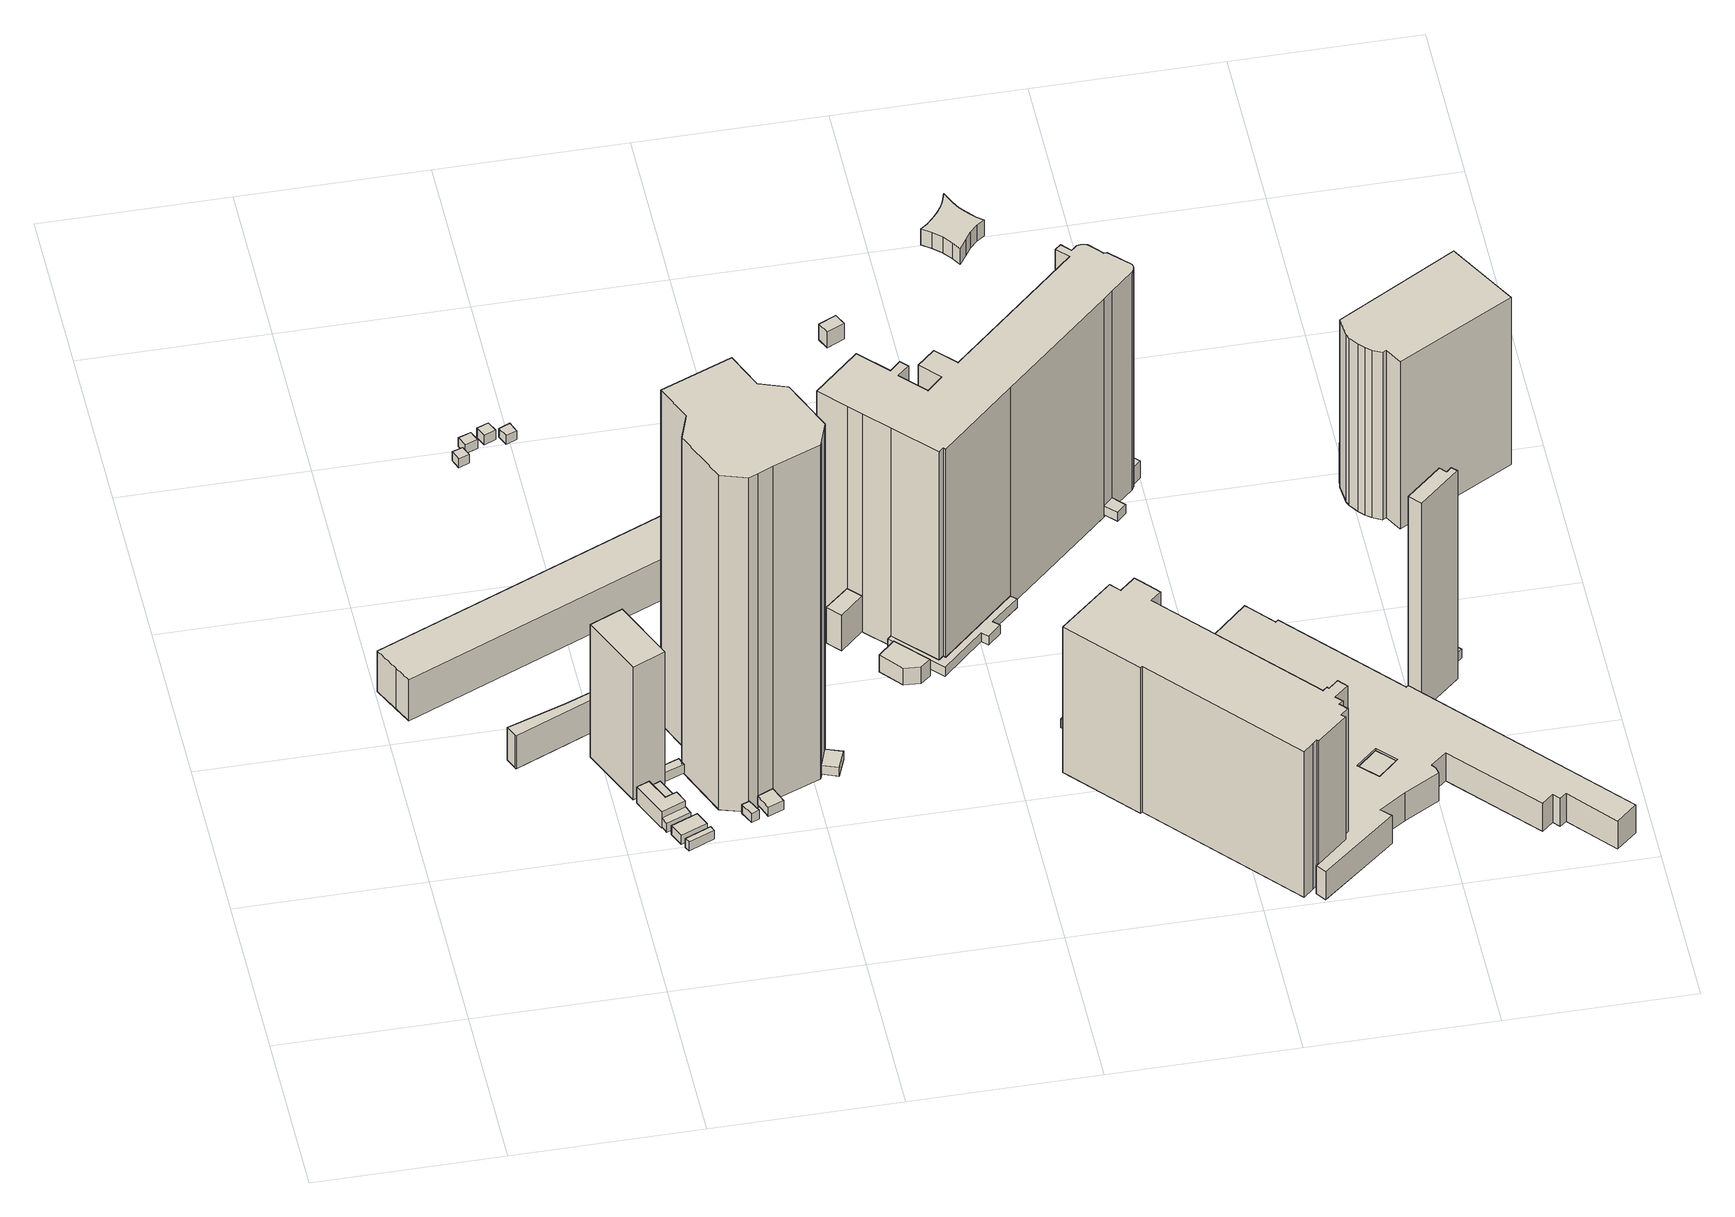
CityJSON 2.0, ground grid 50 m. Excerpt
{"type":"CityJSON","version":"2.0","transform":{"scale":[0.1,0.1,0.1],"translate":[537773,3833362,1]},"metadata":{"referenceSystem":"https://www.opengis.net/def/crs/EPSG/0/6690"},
"CityObjects":{
"building1":{"type":"Building","attributes":{"class":"3001","measuredHeight":45.1,"BuildingDetailAttribute.specifiedBuildingCoverageRate":0.6,"BuildingDetailAttribute.surveyYear":2017,"BuildingHighTideRiskAttribute.description":"1","BuildingHighTideRiskAttribute.rank":"2","BuildingHighTideRiskAttribute.depth":2.37,"BuildingIDAttribute.prefecture":"27","BuildingIDAttribute.city":"27125"},"geometry":[{"type":"Solid","lod":"1","boundaries":[[[[0,1,2,3]],[[2,4,5,3]],[[1,6,4,2]],[[0,7,6,1]],[[3,5,7,0]],[[4,6,7,5]]]]}]},
"building2":{"type":"Building","attributes":{"class":"3001","measuredHeight":5.4,"BuildingDetailAttribute.specifiedBuildingCoverageRate":0.6,"BuildingDetailAttribute.surveyYear":2017,"BuildingHighTideRiskAttribute.description":"1","BuildingHighTideRiskAttribute.rank":"2","BuildingHighTideRiskAttribute.depth":2.07,"BuildingIDAttribute.prefecture":"27","BuildingIDAttribute.city":"27125"},"geometry":[{"type":"Solid","lod":"1","boundaries":[[[[8,9,10,11,12,13]],[[12,14,15,13]],[[11,16,14,12]],[[10,17,16,11]],[[9,18,17,10]],[[8,19,18,9]],[[13,15,19,8]],[[14,16,17,18,19,15]]]]}]},
"building3":{"type":"Building","attributes":{"class":"3003","BuildingDetailAttribute.specifiedBuildingCoverageRate":0.6,"BuildingDetailAttribute.surveyYear":2017,"BuildingHighTideRiskAttribute.description":"1","BuildingHighTideRiskAttribute.rank":"2","BuildingHighTideRiskAttribute.depth":1.74,"BuildingIDAttribute.prefecture":"27","BuildingIDAttribute.city":"27125"},"geometry":[{"type":"Solid","lod":"1","boundaries":[[[[20,21,22,23]],[[22,24,25,23]],[[21,26,24,22]],[[20,27,26,21]],[[23,25,27,20]],[[24,26,27,25]]]]}]},
"building4":{"type":"Building","attributes":{"class":"3001","measuredHeight":3.6,"BuildingDetailAttribute.specifiedBuildingCoverageRate":0.6,"BuildingDetailAttribute.surveyYear":2017,"BuildingHighTideRiskAttribute.description":"1","BuildingHighTideRiskAttribute.rank":"2","BuildingHighTideRiskAttribute.depth":2.03,"BuildingIDAttribute.prefecture":"27","BuildingIDAttribute.city":"27125"},"geometry":[{"type":"Solid","lod":"1","boundaries":[[[[28,29,30,31]],[[30,32,33,31]],[[29,34,32,30]],[[28,35,34,29]],[[31,33,35,28]],[[32,34,35,33]]]]}]},
"building5":{"type":"Building","attributes":{"class":"3003","BuildingDetailAttribute.specifiedBuildingCoverageRate":0.6,"BuildingDetailAttribute.surveyYear":2017,"BuildingHighTideRiskAttribute.description":"1","BuildingHighTideRiskAttribute.rank":"2","BuildingHighTideRiskAttribute.depth":1.35,"BuildingIDAttribute.prefecture":"27","BuildingIDAttribute.city":"27125"},"geometry":[{"type":"Solid","lod":"1","boundaries":[[[[36,37,38,39]],[[38,40,41,39]],[[37,42,40,38]],[[36,43,42,37]],[[39,41,43,36]],[[40,42,43,41]]]]}]},
"building6":{"type":"Building","attributes":{"class":"3003","BuildingDetailAttribute.specifiedBuildingCoverageRate":0.6,"BuildingDetailAttribute.surveyYear":2017,"BuildingHighTideRiskAttribute.description":"1","BuildingHighTideRiskAttribute.rank":"2","BuildingHighTideRiskAttribute.depth":1.35,"BuildingIDAttribute.prefecture":"27","BuildingIDAttribute.city":"27125"},"geometry":[{"type":"Solid","lod":"1","boundaries":[[[[44,45,46,47]],[[46,48,49,47]],[[45,50,48,46]],[[44,51,50,45]],[[47,49,51,44]],[[48,50,51,49]]]]}]},
"building7":{"type":"Building","attributes":{"計測周辺長":206.19,"1/2500図郭":74,"区名":"住之江区","町丁目名称":"南港北１丁目","class":"3003","usage":"431","measuredHeight":13.9,"storeysAboveGround":2,"BuildingDetailAttribute.buildingRoofEdgeArea":1169.24,"BuildingDetailAttribute.buildingStructureType":"610","BuildingDetailAttribute.buildingStructureOrgType":"2","BuildingDetailAttribute.detailedUsage":"1710","BuildingDetailAttribute.specifiedBuildingCoverageRate":0.6,"BuildingDetailAttribute.surveyYear":2017,"BuildingHighTideRiskAttribute.description":"1","BuildingHighTideRiskAttribute.rank":"2","BuildingHighTideRiskAttribute.depth":2,"BuildingIDAttribute.prefecture":"27","BuildingIDAttribute.city":"27125"},"geometry":[{"type":"Solid","lod":"1","boundaries":[[[[52,53,54,55,56]],[[55,57,58,56]],[[54,59,57,55]],[[53,60,59,54]],[[52,61,60,53]],[[56,58,61,52]],[[57,59,60,61,58]]]]}]},
"building8":{"type":"Building","attributes":{"class":"3003","BuildingDetailAttribute.specifiedBuildingCoverageRate":0.6,"BuildingDetailAttribute.surveyYear":2017,"BuildingHighTideRiskAttribute.description":"1","BuildingHighTideRiskAttribute.rank":"2","BuildingHighTideRiskAttribute.depth":2.22,"BuildingIDAttribute.prefecture":"27","BuildingIDAttribute.city":"27125"},"geometry":[{"type":"Solid","lod":"1","boundaries":[[[[62,63,64,65]],[[64,66,67,65]],[[63,68,66,64]],[[62,69,68,63]],[[65,67,69,62]],[[66,68,69,67]]]]}]},
"building9":{"type":"Building","attributes":{"計測周辺長":142.35,"1/2500図郭":74,"区名":"住之江区","町丁目名称":"南港北１丁目","街区番号":30,"class":"3003","usage":"431","measuredHeight":11.1,"storeysAboveGround":2,"BuildingDetailAttribute.buildingRoofEdgeArea":180.35,"BuildingDetailAttribute.buildingStructureType":"610","BuildingDetailAttribute.buildingStructureOrgType":"2","BuildingDetailAttribute.detailedUsage":"1710","BuildingDetailAttribute.specifiedBuildingCoverageRate":0.6,"BuildingDetailAttribute.surveyYear":2017,"BuildingHighTideRiskAttribute.description":"1","BuildingHighTideRiskAttribute.rank":"2","BuildingHighTideRiskAttribute.depth":2.78,"BuildingIDAttribute.prefecture":"27","BuildingIDAttribute.city":"27125"},"geometry":[{"type":"Solid","lod":"1","boundaries":[[[[70,71,72,73,74,75,76,77,78,79]],[[78,80,81,79]],[[77,82,80,78]],[[76,83,82,77]],[[75,84,83,76]],[[74,85,84,75]],[[73,86,85,74]],[[72,87,86,73]],[[71,88,87,72]],[[70,89,88,71]],[[79,81,89,70]],[[80,82,83,84,85,86,87,88,89,81]]]]}]},
"building10":{"type":"Building","attributes":{"計測周辺長":12.28,"1/2500図郭":74,"区名":"住之江区","町丁目名称":"南港北１丁目","街区番号":33,"class":"3001","usage":"454","storeysAboveGround":1,"BuildingDetailAttribute.buildingRoofEdgeArea":9.42,"BuildingDetailAttribute.buildingStructureType":"610","BuildingDetailAttribute.buildingStructureOrgType":"2","BuildingDetailAttribute.detailedUsage":"1930","BuildingDetailAttribute.specifiedBuildingCoverageRate":0.6,"BuildingDetailAttribute.surveyYear":2017,"BuildingHighTideRiskAttribute.description":"1","BuildingHighTideRiskAttribute.rank":"2","BuildingHighTideRiskAttribute.depth":1.55,"BuildingIDAttribute.prefecture":"27","BuildingIDAttribute.city":"27125"},"geometry":[{"type":"Solid","lod":"1","boundaries":[[[[90,91,92,93]],[[92,94,95,93]],[[91,96,94,92]],[[90,97,96,91]],[[93,95,97,90]],[[94,96,97,95]]]]}]},
"building11":{"type":"Building","attributes":{"class":"3001","BuildingDetailAttribute.specifiedBuildingCoverageRate":0.6,"BuildingDetailAttribute.surveyYear":2017,"BuildingHighTideRiskAttribute.description":"1","BuildingHighTideRiskAttribute.rank":"2","BuildingHighTideRiskAttribute.depth":1.37,"BuildingIDAttribute.prefecture":"27","BuildingIDAttribute.city":"27125"},"geometry":[{"type":"Solid","lod":"1","boundaries":[[[[98,99,100,101]],[[100,102,103,101]],[[99,104,102,100]],[[98,105,104,99]],[[101,103,105,98]],[[102,104,105,103]]]]}]},
"building12":{"type":"Building","attributes":{"計測周辺長":13.48,"1/2500図郭":74,"区名":"住之江区","町丁目名称":"南港北１丁目","街区番号":33,"class":"3001","usage":"454","measuredHeight":3,"storeysAboveGround":1,"BuildingDetailAttribute.buildingRoofEdgeArea":11.27,"BuildingDetailAttribute.buildingStructureType":"610","BuildingDetailAttribute.buildingStructureOrgType":"2","BuildingDetailAttribute.detailedUsage":"1930","BuildingDetailAttribute.specifiedBuildingCoverageRate":0.6,"BuildingDetailAttribute.surveyYear":2017,"BuildingHighTideRiskAttribute.description":"1","BuildingHighTideRiskAttribute.rank":"2","BuildingHighTideRiskAttribute.depth":1.55,"BuildingIDAttribute.prefecture":"27","BuildingIDAttribute.city":"27125"},"geometry":[{"type":"Solid","lod":"1","boundaries":[[[[106,107,108,109]],[[108,110,111,109]],[[107,112,110,108]],[[106,113,112,107]],[[109,111,113,106]],[[110,112,113,111]]]]}]},
"building13":{"type":"Building","attributes":{"計測周辺長":13.27,"1/2500図郭":74,"区名":"住之江区","町丁目名称":"南港北１丁目","街区番号":33,"class":"3001","usage":"454","measuredHeight":3.2,"storeysAboveGround":1,"BuildingDetailAttribute.buildingRoofEdgeArea":11,"BuildingDetailAttribute.buildingStructureType":"610","BuildingDetailAttribute.buildingStructureOrgType":"2","BuildingDetailAttribute.detailedUsage":"1930","BuildingDetailAttribute.specifiedBuildingCoverageRate":0.6,"BuildingDetailAttribute.surveyYear":2017,"BuildingHighTideRiskAttribute.description":"1","BuildingHighTideRiskAttribute.rank":"2","BuildingHighTideRiskAttribute.depth":1.52,"BuildingIDAttribute.prefecture":"27","BuildingIDAttribute.city":"27125"},"geometry":[{"type":"Solid","lod":"1","boundaries":[[[[114,115,116,117]],[[116,118,119,117]],[[115,120,118,116]],[[114,121,120,115]],[[117,119,121,114]],[[118,120,121,119]]]]}]},
"building14":{"type":"Building","attributes":{"class":"3003","BuildingDetailAttribute.specifiedBuildingCoverageRate":0.6,"BuildingDetailAttribute.surveyYear":2017,"BuildingHighTideRiskAttribute.description":"1","BuildingHighTideRiskAttribute.rank":"2","BuildingHighTideRiskAttribute.depth":1.37,"BuildingIDAttribute.prefecture":"27","BuildingIDAttribute.city":"27125"},"geometry":[{"type":"Solid","lod":"1","boundaries":[[[[122,123,124,125]],[[124,126,127,125]],[[123,128,126,124]],[[122,129,128,123]],[[125,127,129,122]],[[126,128,129,127]]]]}]},
"building15":{"type":"Building","attributes":{"計測周辺長":135.95,"1/2500図郭":74,"区名":"住之江区","町丁目名称":"南港北１丁目","街区番号":30,"class":"3003","usage":"412","measuredHeight":7.9,"storeysAboveGround":32,"BuildingDetailAttribute.buildingRoofEdgeArea":1048.09,"BuildingDetailAttribute.buildingStructureType":"603","BuildingDetailAttribute.buildingStructureOrgType":"3","BuildingDetailAttribute.detailedUsage":"1130","BuildingDetailAttribute.specifiedBuildingCoverageRate":0.6,"BuildingDetailAttribute.surveyYear":2017,"BuildingHighTideRiskAttribute.description":"1","BuildingHighTideRiskAttribute.rank":"2","BuildingHighTideRiskAttribute.depth":2.47,"BuildingIDAttribute.prefecture":"27","BuildingIDAttribute.city":"27125"},"geometry":[{"type":"Solid","lod":"1","boundaries":[[[[130,131,132,133,134,135,136,137]],[[136,138,139,137]],[[135,140,138,136]],[[134,141,140,135]],[[133,142,141,134]],[[132,143,142,133]],[[131,144,143,132]],[[130,145,144,131]],[[137,139,145,130]],[[138,140,141,142,143,144,145,139]]]]}]},
"building16":{"type":"Building","attributes":{"計測周辺長":12.96,"1/2500図郭":74,"区名":"住之江区","町丁目名称":"南港北１丁目","街区番号":33,"class":"3001","usage":"454","storeysAboveGround":1,"BuildingDetailAttribute.buildingRoofEdgeArea":10.49,"BuildingDetailAttribute.buildingStructureType":"610","BuildingDetailAttribute.buildingStructureOrgType":"2","BuildingDetailAttribute.detailedUsage":"1930","BuildingDetailAttribute.specifiedBuildingCoverageRate":0.6,"BuildingDetailAttribute.surveyYear":2017,"BuildingHighTideRiskAttribute.description":"1","BuildingHighTideRiskAttribute.rank":"2","BuildingHighTideRiskAttribute.depth":1.52,"BuildingIDAttribute.prefecture":"27","BuildingIDAttribute.city":"27125"},"geometry":[{"type":"Solid","lod":"1","boundaries":[[[[146,147,148,149]],[[148,150,151,149]],[[147,152,150,148]],[[146,153,152,147]],[[149,151,153,146]],[[150,152,153,151]]]]}]},
"building17":{"type":"Building","attributes":{"計測周辺長":135.95,"1/2500図郭":74,"区名":"住之江区","町丁目名称":"南港北１丁目","街区番号":30,"class":"3002","usage":"412","measuredHeight":113.7,"storeysAboveGround":32,"BuildingDetailAttribute.buildingRoofEdgeArea":1048.09,"BuildingDetailAttribute.buildingStructureType":"603","BuildingDetailAttribute.buildingStructureOrgType":"3","BuildingDetailAttribute.detailedUsage":"1130","BuildingDetailAttribute.specifiedBuildingCoverageRate":0.6,"BuildingDetailAttribute.surveyYear":2017,"BuildingHighTideRiskAttribute.description":"1","BuildingHighTideRiskAttribute.rank":"2","BuildingHighTideRiskAttribute.depth":2.16,"BuildingIDAttribute.prefecture":"27","BuildingIDAttribute.city":"27125"},"geometry":[{"type":"Solid","lod":"1","boundaries":[[[[154,155,156,157,158,159,160,161,162,163,164,165,166,167]],[[166,168,169,167]],[[165,170,168,166]],[[164,171,170,165]],[[163,172,171,164]],[[162,173,172,163]],[[161,174,173,162]],[[160,175,174,161]],[[159,176,175,160]],[[158,177,176,159]],[[157,178,177,158]],[[156,179,178,157]],[[155,180,179,156]],[[154,181,180,155]],[[167,169,181,154]],[[168,170,171,172,173,174,175,176,177,178,179,180,181,169]]]]}]},
"building18":{"type":"Building","attributes":{"class":"3003","BuildingDetailAttribute.specifiedBuildingCoverageRate":0.6,"BuildingDetailAttribute.surveyYear":2017,"BuildingHighTideRiskAttribute.description":"1","BuildingHighTideRiskAttribute.rank":"2","BuildingHighTideRiskAttribute.depth":2.01,"BuildingIDAttribute.prefecture":"27","BuildingIDAttribute.city":"27125"},"geometry":[{"type":"Solid","lod":"1","boundaries":[[[[182,183,184,185,186,187,188,189,190]],[[189,191,192,190]],[[188,193,191,189]],[[187,194,193,188]],[[186,195,194,187]],[[185,196,195,186]],[[184,197,196,185]],[[183,198,197,184]],[[182,199,198,183]],[[190,192,199,182]],[[191,193,194,195,196,197,198,199,192]]]]}]},
"building19":{"type":"Building","attributes":{"class":"3003","BuildingDetailAttribute.specifiedBuildingCoverageRate":0.6,"BuildingDetailAttribute.surveyYear":2017,"BuildingHighTideRiskAttribute.description":"1","BuildingHighTideRiskAttribute.rank":"2","BuildingHighTideRiskAttribute.depth":1.43,"BuildingIDAttribute.prefecture":"27","BuildingIDAttribute.city":"27125"},"geometry":[{"type":"Solid","lod":"1","boundaries":[[[[200,201,202,203]],[[202,204,205,203]],[[201,206,204,202]],[[200,207,206,201]],[[203,205,207,200]],[[204,206,207,205]]]]}]},
"building20":{"type":"Building","attributes":{"計測周辺長":40.35,"1/2500図郭":74,"区名":"住之江区","町丁目名称":"南港北１丁目","街区番号":30,"class":"3003","usage":"431","measuredHeight":11.4,"storeysAboveGround":2,"BuildingDetailAttribute.buildingRoofEdgeArea":101.74,"BuildingDetailAttribute.buildingStructureType":"610","BuildingDetailAttribute.buildingStructureOrgType":"2","BuildingDetailAttribute.detailedUsage":"1710","BuildingDetailAttribute.specifiedBuildingCoverageRate":0.6,"BuildingDetailAttribute.surveyYear":2017,"BuildingHighTideRiskAttribute.description":"1","BuildingHighTideRiskAttribute.rank":"2","BuildingHighTideRiskAttribute.depth":2.46,"BuildingIDAttribute.prefecture":"27","BuildingIDAttribute.city":"27125"},"geometry":[{"type":"Solid","lod":"1","boundaries":[[[[208,209,210,211,212,213]],[[212,214,215,213]],[[211,216,214,212]],[[210,217,216,211]],[[209,218,217,210]],[[208,219,218,209]],[[213,215,219,208]],[[214,216,217,218,219,215]]]]}]},
"building21":{"type":"Building","attributes":{"計測周辺長":65.98,"1/2500図郭":74,"区名":"住之江区","町丁目名称":"南港北１丁目","街区番号":31,"class":"3003","usage":"431","measuredHeight":8.2,"storeysAboveGround":2,"BuildingDetailAttribute.buildingRoofEdgeArea":172.27,"BuildingDetailAttribute.buildingStructureType":"610","BuildingDetailAttribute.buildingStructureOrgType":"2","BuildingDetailAttribute.detailedUsage":"1710","BuildingDetailAttribute.specifiedBuildingCoverageRate":0.6,"BuildingDetailAttribute.surveyYear":2017,"BuildingHighTideRiskAttribute.description":"1","BuildingHighTideRiskAttribute.rank":"2","BuildingHighTideRiskAttribute.depth":2.3,"BuildingIDAttribute.prefecture":"27","BuildingIDAttribute.city":"27125"},"geometry":[{"type":"Solid","lod":"1","boundaries":[[[[220,221,222,223,224,225,226,227,228]],[[227,229,230,228]],[[226,231,229,227]],[[225,232,231,226]],[[224,233,232,225]],[[223,234,233,224]],[[222,235,234,223]],[[221,236,235,222]],[[220,237,236,221]],[[228,230,237,220]],[[229,231,232,233,234,235,236,237,230]]]]}]},
"building22":{"type":"Building","attributes":{"class":"3001","measuredHeight":4.4,"BuildingDetailAttribute.specifiedBuildingCoverageRate":0.6,"BuildingDetailAttribute.surveyYear":2017,"BuildingHighTideRiskAttribute.description":"1","BuildingHighTideRiskAttribute.rank":"2","BuildingHighTideRiskAttribute.depth":2.67,"BuildingIDAttribute.prefecture":"27","BuildingIDAttribute.city":"27125"},"geometry":[{"type":"Solid","lod":"1","boundaries":[[[[238,239,240,241]],[[240,242,243,241]],[[239,244,242,240]],[[238,245,244,239]],[[241,243,245,238]],[[242,244,245,243]]]]}]},
"building23":{"type":"Building","attributes":{"class":"3003","measuredHeight":12.1,"BuildingDetailAttribute.specifiedBuildingCoverageRate":0.6,"BuildingDetailAttribute.surveyYear":2017,"BuildingHighTideRiskAttribute.description":"1","BuildingHighTideRiskAttribute.rank":"2","BuildingHighTideRiskAttribute.depth":2.05,"BuildingIDAttribute.prefecture":"27","BuildingIDAttribute.city":"27125"},"geometry":[{"type":"Solid","lod":"1","boundaries":[[[[246,247,248,249]],[[248,250,251,249]],[[247,252,250,248]],[[246,253,252,247]],[[249,251,253,246]],[[250,252,253,251]]]]}]},
"building24":{"type":"Building","attributes":{"name":"住之江警察署南港コスモ交番","計測周辺長":36.98,"1/2500図郭":74,"区名":"住之江区","町丁目名称":"南港北１丁目","街区番号":31,"class":"3001","usage":"421","measuredHeight":5.8,"storeysAboveGround":2,"BuildingDetailAttribute.buildingRoofEdgeArea":67.35,"BuildingDetailAttribute.buildingStructureType":"610","BuildingDetailAttribute.buildingStructureOrgType":"2","BuildingDetailAttribute.detailedUsage":"1840","BuildingDetailAttribute.specifiedBuildingCoverageRate":0.6,"BuildingDetailAttribute.surveyYear":2017,"BuildingHighTideRiskAttribute.description":"1","BuildingHighTideRiskAttribute.rank":"2","BuildingHighTideRiskAttribute.depth":1.64,"BuildingIDAttribute.prefecture":"27","BuildingIDAttribute.city":"27125"},"geometry":[{"type":"Solid","lod":"1","boundaries":[[[[254,255,256,257,258]],[[257,259,260,258]],[[256,261,259,257]],[[255,262,261,256]],[[254,263,262,255]],[[258,260,263,254]],[[259,261,262,263,260]]]]}]},
"building25":{"type":"Building","attributes":{"計測周辺長":291.47,"1/2500図郭":74,"区名":"住之江区","町丁目名称":"南港北１丁目","街区番号":31,"class":"3003","usage":"412","storeysAboveGround":20,"BuildingDetailAttribute.buildingRoofEdgeArea":1883.53,"BuildingDetailAttribute.buildingStructureType":"603","BuildingDetailAttribute.buildingStructureOrgType":"3","BuildingDetailAttribute.detailedUsage":"1130","BuildingDetailAttribute.specifiedBuildingCoverageRate":0.6,"BuildingDetailAttribute.surveyYear":2017,"BuildingHighTideRiskAttribute.description":"1","BuildingHighTideRiskAttribute.rank":"2","BuildingHighTideRiskAttribute.depth":1.2,"BuildingIDAttribute.prefecture":"27","BuildingIDAttribute.city":"27125"},"geometry":[{"type":"Solid","lod":"1","boundaries":[[[[264,265,266,267,268,269,270,271,272,273,274,275]],[[274,276,277,275]],[[273,278,276,274]],[[272,279,278,273]],[[271,280,279,272]],[[270,281,280,271]],[[269,282,281,270]],[[268,283,282,269]],[[267,284,283,268]],[[266,285,284,267]],[[265,286,285,266]],[[264,287,286,265]],[[275,277,287,264]],[[276,278,279,280,281,282,283,284,285,286,287,277]]]]}]},
"building26":{"type":"Building","attributes":{"class":"3003","measuredHeight":6.9,"BuildingDetailAttribute.specifiedBuildingCoverageRate":0.6,"BuildingDetailAttribute.surveyYear":2017,"BuildingHighTideRiskAttribute.description":"1","BuildingHighTideRiskAttribute.rank":"2","BuildingHighTideRiskAttribute.depth":2.04,"BuildingIDAttribute.prefecture":"27","BuildingIDAttribute.city":"27125"},"geometry":[{"type":"Solid","lod":"1","boundaries":[[[[288,289,290,291]],[[290,292,293,291]],[[289,294,292,290]],[[288,295,294,289]],[[291,293,295,288]],[[292,294,295,293]]]]}]},
"building27":{"type":"Building","attributes":{"class":"3003","measuredHeight":7.4,"BuildingDetailAttribute.specifiedBuildingCoverageRate":0.6,"BuildingDetailAttribute.surveyYear":2017,"BuildingHighTideRiskAttribute.description":"1","BuildingHighTideRiskAttribute.rank":"2","BuildingHighTideRiskAttribute.depth":2.28,"BuildingIDAttribute.prefecture":"27","BuildingIDAttribute.city":"27125"},"geometry":[{"type":"Solid","lod":"1","boundaries":[[[[296,297,298,299]],[[298,300,301,299]],[[297,302,300,298]],[[296,303,302,297]],[[299,301,303,296]],[[300,302,303,301]]]]}]},
"building28":{"type":"Building","attributes":{"計測周辺長":291.47,"1/2500図郭":74,"区名":"住之江区","町丁目名称":"南港北１丁目","街区番号":31,"class":"3002","usage":"412","measuredHeight":74.3,"storeysAboveGround":20,"BuildingDetailAttribute.buildingRoofEdgeArea":1883.53,"BuildingDetailAttribute.buildingStructureType":"603","BuildingDetailAttribute.buildingStructureOrgType":"3","BuildingDetailAttribute.detailedUsage":"1130","BuildingDetailAttribute.specifiedBuildingCoverageRate":0.6,"BuildingDetailAttribute.surveyYear":2017,"BuildingHighTideRiskAttribute.description":"1","BuildingHighTideRiskAttribute.rank":"2","BuildingHighTideRiskAttribute.depth":1.21,"BuildingIDAttribute.prefecture":"27","BuildingIDAttribute.city":"27125"},"geometry":[{"type":"Solid","lod":"1","boundaries":[[[[304,305,306,307,308,309,310,311,312,313,314,315,316,317,318,319,320,321,322,323,324,325,326,327,328,329,330,331,332,333,334,335,336,337,338,339]],[[338,340,341,339]],[[337,342,340,338]],[[336,343,342,337]],[[335,344,343,336]],[[334,345,344,335]],[[333,346,345,334]],[[332,347,346,333]],[[331,348,347,332]],[[330,349,348,331]],[[329,350,349,330]],[[328,351,350,329]],[[327,352,351,328]],[[326,353,352,327]],[[325,354,353,326]],[[324,355,354,325]],[[323,356,355,324]],[[322,357,356,323]],[[321,358,357,322]],[[320,359,358,321]],[[319,360,359,320]],[[318,361,360,319]],[[317,362,361,318]],[[316,363,362,317]],[[315,364,363,316]],[[314,365,364,315]],[[313,366,365,314]],[[312,367,366,313]],[[311,368,367,312]],[[310,369,368,311]],[[309,370,369,310]],[[308,371,370,309]],[[307,372,371,308]],[[306,373,372,307]],[[305,374,373,306]],[[304,375,374,305]],[[339,341,375,304]],[[340,342,343,344,345,346,347,348,349,350,351,352,353,354,355,356,357,358,359,360,361,362,363,364,365,366,367,368,369,370,371,372,373,374,375,341]]]]}]},
"building29":{"type":"Building","attributes":{"class":"3003","BuildingDetailAttribute.specifiedBuildingCoverageRate":0.6,"BuildingDetailAttribute.surveyYear":2017,"BuildingHighTideRiskAttribute.description":"1","BuildingHighTideRiskAttribute.rank":"2","BuildingHighTideRiskAttribute.depth":1.18,"BuildingIDAttribute.prefecture":"27","BuildingIDAttribute.city":"27125"},"geometry":[{"type":"Solid","lod":"1","boundaries":[[[[376,377,378,379,380,381,382,383,384,385,386,387]],[[386,388,389,387]],[[385,390,388,386]],[[384,391,390,385]],[[383,392,391,384]],[[382,393,392,383]],[[381,394,393,382]],[[380,395,394,381]],[[379,396,395,380]],[[378,397,396,379]],[[377,398,397,378]],[[376,399,398,377]],[[387,389,399,376]],[[388,390,391,392,393,394,395,396,397,398,399,389]]]]}]},
"building30":{"type":"Building","attributes":{"class":"3001","measuredHeight":5.4,"BuildingDetailAttribute.specifiedBuildingCoverageRate":0.6,"BuildingDetailAttribute.surveyYear":2017,"BuildingHighTideRiskAttribute.description":"1","BuildingHighTideRiskAttribute.rank":"2","BuildingHighTideRiskAttribute.depth":2.08,"BuildingIDAttribute.prefecture":"27","BuildingIDAttribute.city":"27125"},"geometry":[{"type":"Solid","lod":"1","boundaries":[[[[400,401,402,403]],[[402,404,405,403]],[[401,406,404,402]],[[400,407,406,401]],[[403,405,407,400]],[[404,406,407,405]]]]}]},
"building31":{"type":"Building","attributes":{"計測周辺長":209.88,"1/2500図郭":74,"区名":"住之江区","町丁目名称":"南港北１丁目","街区番号":25,"class":"3002","usage":"414","measuredHeight":49.4,"storeysAboveGround":23,"BuildingDetailAttribute.buildingRoofEdgeArea":1570.91,"BuildingDetailAttribute.buildingStructureType":"603","BuildingDetailAttribute.buildingStructureOrgType":"3","BuildingDetailAttribute.detailedUsage":"1140","BuildingDetailAttribute.specifiedBuildingCoverageRate":0.6,"BuildingDetailAttribute.surveyYear":2017,"BuildingHighTideRiskAttribute.description":"1","BuildingHighTideRiskAttribute.rank":"2","BuildingHighTideRiskAttribute.depth":0.971,"BuildingIDAttribute.prefecture":"27","BuildingIDAttribute.city":"27125"},"geometry":[{"type":"Solid","lod":"1","boundaries":[[[[408,409,410,411,412,413,414,415,416,417,418,419,420,421,422,423,424,425,426,427,428,429,430,431]],[[430,432,433,431]],[[429,434,432,430]],[[428,435,434,429]],[[427,436,435,428]],[[426,437,436,427]],[[425,438,437,426]],[[424,439,438,425]],[[423,440,439,424]],[[422,441,440,423]],[[421,442,441,422]],[[420,443,442,421]],[[419,444,443,420]],[[418,445,444,419]],[[417,446,445,418]],[[416,447,446,417]],[[415,448,447,416]],[[414,449,448,415]],[[413,450,449,414]],[[412,451,450,413]],[[411,452,451,412]],[[410,453,452,411]],[[409,454,453,410]],[[408,455,454,409]],[[431,433,455,408]],[[432,434,435,436,437,438,439,440,441,442,443,444,445,446,447,448,449,450,451,452,453,454,455,433]]]]}]},
"building32":{"type":"Building","attributes":{"class":"3003","measuredHeight":3.8,"BuildingDetailAttribute.specifiedBuildingCoverageRate":0.6,"BuildingDetailAttribute.surveyYear":2017,"BuildingHighTideRiskAttribute.description":"1","BuildingHighTideRiskAttribute.rank":"2","BuildingHighTideRiskAttribute.depth":1.79,"BuildingIDAttribute.prefecture":"27","BuildingIDAttribute.city":"27125"},"geometry":[{"type":"Solid","lod":"1","boundaries":[[[[456,457,458,459]],[[458,460,461,459]],[[457,462,460,458]],[[456,463,462,457]],[[459,461,463,456]],[[460,462,463,461]]]]}]},
"building33":{"type":"Building","attributes":{"計測周辺長":291.47,"1/2500図郭":74,"区名":"住之江区","町丁目名称":"南港北１丁目","街区番号":31,"class":"3003","usage":"412","storeysAboveGround":20,"BuildingDetailAttribute.buildingRoofEdgeArea":1883.53,"BuildingDetailAttribute.buildingStructureType":"603","BuildingDetailAttribute.buildingStructureOrgType":"3","BuildingDetailAttribute.detailedUsage":"1130","BuildingDetailAttribute.specifiedBuildingCoverageRate":0.6,"BuildingDetailAttribute.surveyYear":2017,"BuildingHighTideRiskAttribute.description":"1","BuildingHighTideRiskAttribute.rank":"2","BuildingHighTideRiskAttribute.depth":1.14,"BuildingIDAttribute.prefecture":"27","BuildingIDAttribute.city":"27125"},"geometry":[{"type":"Solid","lod":"1","boundaries":[[[[464,465,466,467]],[[466,468,469,467]],[[465,470,468,466]],[[464,471,470,465]],[[467,469,471,464]],[[468,470,471,469]]]]}]},
"building34":{"type":"Building","attributes":{"class":"3003","measuredHeight":5.8,"BuildingDetailAttribute.specifiedBuildingCoverageRate":0.6,"BuildingDetailAttribute.surveyYear":2017,"BuildingHighTideRiskAttribute.description":"1","BuildingHighTideRiskAttribute.rank":"2","BuildingHighTideRiskAttribute.depth":1.24,"BuildingIDAttribute.prefecture":"27","BuildingIDAttribute.city":"27125"},"geometry":[{"type":"Solid","lod":"1","boundaries":[[[[472,473,474,475,476,477,478,479,480,481,482,483,484]],[[483,485,486,484]],[[482,487,485,483]],[[481,488,487,482]],[[480,489,488,481]],[[479,490,489,480]],[[478,491,490,479]],[[477,492,491,478]],[[476,493,492,477]],[[475,494,493,476]],[[474,495,494,475]],[[473,496,495,474]],[[472,497,496,473]],[[484,486,497,472]],[[485,487,488,489,490,491,492,493,494,495,496,497,486]]]]}]},
"building35":{"type":"Building","attributes":{"class":"3003","measuredHeight":5.4,"BuildingDetailAttribute.specifiedBuildingCoverageRate":0.6,"BuildingDetailAttribute.surveyYear":2017,"BuildingTsunamiRiskAttribute.description":"1","BuildingTsunamiRiskAttribute.rank":"1","BuildingTsunamiRiskAttribute.depth":0.04,"BuildingHighTideRiskAttribute.description":"1","BuildingHighTideRiskAttribute.rank":"2","BuildingHighTideRiskAttribute.depth":1.86,"BuildingIDAttribute.prefecture":"27","BuildingIDAttribute.city":"27125"},"geometry":[{"type":"Solid","lod":"1","boundaries":[[[[498,499,500,501,502,503,504,505,506,507,508,509,510,511,512,513,514,515,516]],[[515,517,518,516]],[[514,519,517,515]],[[513,520,519,514]],[[512,521,520,513]],[[511,522,521,512]],[[510,523,522,511]],[[509,524,523,510]],[[508,525,524,509]],[[507,526,525,508]],[[506,527,526,507]],[[505,528,527,506]],[[504,529,528,505]],[[503,530,529,504]],[[502,531,530,503]],[[501,532,531,502]],[[500,533,532,501]],[[499,534,533,500]],[[498,535,534,499]],[[516,518,535,498]],[[517,519,520,521,522,523,524,525,526,527,528,529,530,531,532,533,534,535,518]]]]}]},
"building36":{"type":"Building","attributes":{"class":"3001","measuredHeight":5.1,"BuildingDetailAttribute.specifiedBuildingCoverageRate":0.6,"BuildingDetailAttribute.surveyYear":2017,"BuildingHighTideRiskAttribute.description":"1","BuildingHighTideRiskAttribute.rank":"1","BuildingHighTideRiskAttribute.depth":0.03,"BuildingIDAttribute.prefecture":"27","BuildingIDAttribute.city":"27125"},"geometry":[{"type":"Solid","lod":"1","boundaries":[[[[536,537,538,539]],[[538,540,541,539]],[[537,542,540,538]],[[536,543,542,537]],[[539,541,543,536]],[[540,542,543,541]]]]}]},
"building37":{"type":"Building","attributes":{"class":"3001","measuredHeight":9.6,"BuildingDetailAttribute.specifiedBuildingCoverageRate":0.6,"BuildingDetailAttribute.surveyYear":2017,"BuildingHighTideRiskAttribute.description":"1","BuildingHighTideRiskAttribute.rank":"1","BuildingHighTideRiskAttribute.depth":0.153,"BuildingIDAttribute.prefecture":"27","BuildingIDAttribute.city":"27125"},"geometry":[{"type":"Solid","lod":"1","boundaries":[[[[544,545,546,547,548,549,550,551,552,553,554,555,556,557,558,559,560,561,562,563,564,565,566,567,568,569,570,571,572,573,574,575,576,577,578,579,580],[581,582,583,584]],[[579,585,586,580]],[[578,587,585,579]],[[577,588,587,578]],[[576,589,588,577]],[[575,590,589,576]],[[574,591,590,575]],[[573,592,591,574]],[[572,593,592,573]],[[571,594,593,572]],[[570,595,594,571]],[[569,596,595,570]],[[568,597,596,569]],[[567,598,597,568]],[[566,599,598,567]],[[565,600,599,566]],[[564,601,600,565]],[[563,602,601,564]],[[562,603,602,563]],[[561,604,603,562]],[[560,605,604,561]],[[559,606,605,560]],[[558,607,606,559]],[[557,608,607,558]],[[556,609,608,557]],[[555,610,609,556]],[[554,611,610,555]],[[553,612,611,554]],[[552,613,612,553]],[[551,614,613,552]],[[550,615,614,551]],[[549,616,615,550]],[[548,617,616,549]],[[547,618,617,548]],[[546,619,618,547]],[[545,620,619,546]],[[544,621,620,545]],[[580,586,621,544]],[[583,622,623,584]],[[582,624,622,583]],[[581,625,624,582]],[[584,623,625,581]],[[585,587,588,589,590,591,592,593,594,595,596,597,598,599,600,601,602,603,604,605,606,607,608,609,610,611,612,613,614,615,616,617,618,619,620,621,586],[622,624,625,623]]]]}]},
"building38":{"type":"Building","attributes":{"class":"3002","measuredHeight":70.9,"BuildingDetailAttribute.specifiedBuildingCoverageRate":0.6,"BuildingDetailAttribute.surveyYear":2017,"BuildingHighTideRiskAttribute.description":"1","BuildingHighTideRiskAttribute.rank":"2","BuildingHighTideRiskAttribute.depth":0.583,"BuildingIDAttribute.prefecture":"27","BuildingIDAttribute.city":"27125"},"geometry":[{"type":"Solid","lod":"1","boundaries":[[[[626,627,628,629,630,631]],[[630,632,633,631]],[[629,634,632,630]],[[628,635,634,629]],[[627,636,635,628]],[[626,637,636,627]],[[631,633,637,626]],[[632,634,635,636,637,633]]]]}]},
"building39":{"type":"Building","attributes":{"class":"3003","BuildingDetailAttribute.specifiedBuildingCoverageRate":0.6,"BuildingDetailAttribute.surveyYear":2017,"BuildingHighTideRiskAttribute.description":"1","BuildingHighTideRiskAttribute.rank":"2","BuildingHighTideRiskAttribute.depth":0.964,"BuildingIDAttribute.prefecture":"27","BuildingIDAttribute.city":"27125"},"geometry":[{"type":"Solid","lod":"1","boundaries":[[[[638,639,640,641]],[[640,642,643,641]],[[639,644,642,640]],[[638,645,644,639]],[[641,643,645,638]],[[642,644,645,643]]]]}]},
"building40":{"type":"Building","attributes":{"計測周辺長":118.69,"1/2500図郭":74,"区名":"住之江区","町丁目名称":"南港北１丁目","街区番号":24,"class":"3002","usage":"401","measuredHeight":56.9,"storeysAboveGround":10,"BuildingDetailAttribute.buildingRoofEdgeArea":822.32,"BuildingDetailAttribute.buildingStructureType":"603","BuildingDetailAttribute.buildingStructureOrgType":"3","BuildingDetailAttribute.detailedUsage":"1350","BuildingDetailAttribute.specifiedBuildingCoverageRate":0.6,"BuildingDetailAttribute.surveyYear":2017,"BuildingHighTideRiskAttribute.description":"1","BuildingHighTideRiskAttribute.rank":"2","BuildingHighTideRiskAttribute.depth":1.23,"BuildingIDAttribute.prefecture":"27","BuildingIDAttribute.city":"27125"},"geometry":[{"type":"Solid","lod":"1","boundaries":[[[[646,647,648,649,650,651,652,653,654,655,656,657]],[[656,658,659,657]],[[655,660,658,656]],[[654,661,660,655]],[[653,662,661,654]],[[652,663,662,653]],[[651,664,663,652]],[[650,665,664,651]],[[649,666,665,650]],[[648,667,666,649]],[[647,668,667,648]],[[646,669,668,647]],[[657,659,669,646]],[[658,660,661,662,663,664,665,666,667,668,669,659]]]]}]},
"building41":{"type":"Building","attributes":{"class":"3001","measuredHeight":12.7,"BuildingDetailAttribute.specifiedBuildingCoverageRate":0.6,"BuildingDetailAttribute.surveyYear":2017,"BuildingHighTideRiskAttribute.description":"1","BuildingHighTideRiskAttribute.rank":"2","BuildingHighTideRiskAttribute.depth":1.15,"BuildingIDAttribute.prefecture":"27","BuildingIDAttribute.city":"27125"},"geometry":[{"type":"Solid","lod":"1","boundaries":[[[[670,671,672,673,674,675,676,677]],[[676,678,679,677]],[[675,680,678,676]],[[674,681,680,675]],[[673,682,681,674]],[[672,683,682,673]],[[671,684,683,672]],[[670,685,684,671]],[[677,679,685,670]],[[678,680,681,682,683,684,685,679]]]]}]}
},
"vertices":[
[472,842,27],[560,881,27],[634,710,27],[546,671,27],[634,710,478],[546,671,478],[560,881,478],[472,842,478],
[660,584,29],[595,556,29],[552,656,29],[586,670,29],[614,606,29],[645,619,29],[614,606,84],[645,619,84],[586,670,84],[552,656,84],[595,556,84],[660,584,84],
[660,584,34],[669,561,34],[604,533,34],[595,556,34],[604,533,64],[595,556,64],[669,561,64],[660,584,64],
[614,606,30],[586,670,30],[617,684,30],[645,619,30],[617,684,66],[645,619,66],[586,670,66],[614,606,66],
[613,522,36],[684,552,36],[701,512,36],[630,482,36],[701,512,66],[630,482,66],[684,552,66],[613,522,66],
[637,468,38],[707,498,38],[713,483,38],[644,453,38],[713,483,68],[644,453,68],[707,498,68],[637,468,68],
[881,1432,8],[62,1075,8],[39,1124,8],[6,1193,8],[839,1555,8],[6,1193,147],[839,1555,147],[39,1124,147],[62,1075,147],[881,1432,147],
[624,738,31],[678,759,31],[687,736,31],[633,715,31],[687,736,61],[633,715,61],[678,759,61],[624,738,61],
[285,840,23],[283,845,23],[270,875,23],[431,932,23],[523,970,23],[624,1014,23],[709,1052,23],[785,1088,23],[890,1142,23],[904,1112,23],[890,1142,134],[904,1112,134],[785,1088,134],[709,1052,134],[624,1014,134],[523,970,134],[431,932,134],[270,875,134],[283,845,134],[285,840,134],
[342,1943,34],[371,1953,34],[382,1925,34],[353,1914,34],[382,1925,64],[353,1914,64],[371,1953,64],[342,1943,64],
[798,560,38],[818,569,38],[836,532,38],[815,523,38],[836,532,68],[815,523,68],[818,569,68],[798,560,68],
[367,1989,34],[401,2002,34],[412,1973,34],[378,1960,34],[412,1973,64],[378,1960,64],[401,2002,64],[367,1989,64],
[418,2011,34],[449,2024,34],[462,1995,34],[431,1981,34],[462,1995,67],[431,1981,67],[449,2024,67],[418,2011,67],
[902,554,38],[860,537,38],[842,583,38],[884,601,38],[842,583,68],[884,601,68],[860,537,68],[902,554,68],
[733,994,27],[724,989,27],[718,1002,27],[767,1023,27],[773,1010,27],[764,1006,27],[779,972,27],[748,959,27],[779,972,106],[748,959,106],[764,1006,106],[773,1010,106],[767,1023,106],[718,1002,106],[724,989,106],[733,994,106],
[471,1999,37],[501,2012,37],[513,1982,37],[484,1970,37],[513,1982,67],[484,1970,67],[501,2012,67],[471,1999,67],
[1017,661,27],[1015,655,27],[884,601,27],[842,583,27],[818,573,27],[747,595,27],[684,747,27],[709,820,27],[666,924,27],[860,1004,27],[903,901,27],[978,874,27],[1040,726,27],[1037,717,27],[1040,726,1164],[1037,717,1164],[978,874,1164],[903,901,1164],[860,1004,1164],[666,924,1164],[709,820,1164],[684,747,1164],[747,595,1164],[818,573,1164],[842,583,1164],[884,601,1164],[1015,655,1164],[1017,661,1164],
[929,893,31],[914,925,31],[916,935,31],[920,941,31],[926,944,31],[933,945,31],[939,944,31],[947,938,31],[974,877,31],[947,938,61],[974,877,61],[939,944,61],[933,945,61],[926,944,61],[920,941,61],[916,935,61],[914,925,61],[929,893,61],
[1081,700,37],[1059,645,37],[1017,661,37],[1037,717,37],[1017,661,67],[1037,717,67],[1059,645,67],[1081,700,67],
[1004,1137,27],[911,1096,27],[904,1112,27],[871,1188,27],[913,1207,27],[963,1229,27],[913,1207,142],[963,1229,142],[871,1188,142],[904,1112,142],[911,1096,142],[1004,1137,142],
[913,1207,28],[884,1284,28],[930,1303,28],[941,1273,28],[1051,1371,28],[1108,1302,28],[1008,1211,28],[979,1245,28],[963,1229,28],[979,1245,110],[963,1229,110],[1008,1211,110],[1108,1302,110],[1051,1371,110],[941,1273,110],[930,1303,110],[884,1284,110],[913,1207,110],
[872,1775,22],[899,1787,22],[907,1772,22],[879,1759,22],[907,1772,66],[879,1759,66],[899,1787,66],[872,1775,66],
[1154,1089,32],[1121,1125,32],[1185,1181,32],[1217,1147,32],[1185,1181,153],[1217,1147,153],[1121,1125,153],[1154,1089,153],
[1278,936,36],[1229,994,36],[1274,1036,36],[1349,954,36],[1322,932,36],[1349,954,93],[1322,932,93],[1274,1036,93],[1229,994,93],[1278,936,93],
[1607,1153,36],[1533,1085,36],[1548,1069,36],[1512,1035,36],[1497,1051,36],[1385,946,36],[1266,1074,36],[1276,1084,36],[1376,976,36],[1389,988,36],[1394,982,36],[1593,1167,36],[1394,982,66],[1593,1167,66],[1389,988,66],[1376,976,66],[1276,1084,66],[1266,1074,66],[1385,946,66],[1497,1051,66],[1512,1035,66],[1548,1069,66],[1533,1085,66],[1607,1153,66],
[1282,1344,32],[1438,1433,32],[1465,1385,32],[1309,1296,32],[1465,1385,101],[1309,1296,101],[1438,1433,101],[1282,1344,101],
[1132,1405,28],[1644,1696,28],[1674,1644,28],[1162,1353,28],[1674,1644,102],[1162,1353,102],[1644,1696,102],[1132,1405,102],
[1837,1622,31],[1853,1637,31],[1863,1638,31],[1873,1637,31],[1880,1634,31],[1913,1597,31],[1921,1597,31],[1974,1544,31],[1975,1535,31],[1975,1532,31],[1974,1527,31],[1969,1516,31],[1906,1459,31],[1880,1434,31],[1593,1167,31],[1394,982,31],[1389,988,31],[1376,976,31],[1276,1084,31],[1217,1147,31],[1185,1181,31],[1122,1249,31],[1244,1362,31],[1315,1286,31],[1344,1313,31],[1362,1294,31],[1330,1265,31],[1392,1198,31],[1435,1239,31],[1386,1292,31],[1434,1336,31],[1484,1282,31],[1828,1601,31],[1798,1633,31],[1814,1647,31],[1826,1634,31],[1814,1647,773],[1826,1634,773],[1798,1633,773],[1828,1601,773],[1484,1282,773],[1434,1336,773],[1386,1292,773],[1435,1239,773],[1392,1198,773],[1330,1265,773],[1362,1294,773],[1344,1313,773],[1315,1286,773],[1244,1362,773],[1122,1249,773],[1185,1181,773],[1217,1147,773],[1276,1084,773],[1376,976,773],[1389,988,773],[1394,982,773],[1593,1167,773],[1880,1434,773],[1906,1459,773],[1969,1516,773],[1974,1527,773],[1975,1532,773],[1975,1535,773],[1974,1544,773],[1921,1597,773],[1913,1597,773],[1880,1634,773],[1873,1637,773],[1863,1638,773],[1853,1637,773],[1837,1622,773],
[1628,706,41],[1662,737,41],[1714,680,41],[1786,744,41],[1740,796,41],[1769,821,41],[1862,718,41],[1833,693,41],[1806,723,41],[1755,677,41],[1747,685,41],[1691,635,41],[1747,685,71],[1691,635,71],[1755,677,71],[1806,723,71],[1833,693,71],[1862,718,71],[1769,821,71],[1740,796,71],[1786,744,71],[1714,680,71],[1662,737,71],[1628,706,71],
[1317,2208,18],[1364,2230,18],[1379,2198,18],[1332,2176,18],[1379,2198,72],[1332,2176,72],[1364,2230,72],[1317,2208,72],
[1865,632,33],[1837,607,33],[2190,208,33],[2202,218,33],[2206,213,33],[2232,236,33],[2253,212,33],[2215,179,33],[2231,161,33],[2220,152,33],[2238,132,33],[2217,114,33],[2226,105,33],[2144,32,33],[2140,37,33],[2128,25,33],[2102,0,33],[1769,378,33],[1764,374,33],[1604,556,33],[1747,683,33],[1770,657,33],[1811,693,33],[1825,678,33],[1811,693,528],[1825,678,528],[1770,657,528],[1747,683,528],[1604,556,528],[1764,374,528],[1769,378,528],[2102,0,528],[2128,25,528],[2140,37,528],[2144,32,528],[2226,105,528],[2217,114,528],[2238,132,528],[2220,152,528],[2231,161,528],[2215,179,528],[2253,212,528],[2232,236,528],[2206,213,528],[2202,218,528],[2190,208,528],[1837,607,528],[1865,632,528],
[1494,1469,33],[1785,1634,33],[1812,1587,33],[1521,1421,33],[1812,1587,72],[1521,1421,72],[1785,1634,72],[1494,1469,72],
[1935,1427,41],[1910,1403,41],[1880,1434,41],[1906,1459,41],[1880,1434,71],[1906,1459,71],[1910,1403,71],[1935,1427,71],
[1975,1535,35],[1974,1544,35],[1921,1597,35],[1913,1597,35],[1880,1634,35],[1873,1637,35],[1863,1638,35],[1853,1637,35],[1837,1622,35],[1826,1634,35],[1876,1680,35],[1996,1551,35],[1975,1532,35],[1996,1551,93],[1975,1532,93],[1876,1680,93],[1826,1634,93],[1837,1622,93],[1853,1637,93],[1863,1638,93],[1873,1637,93],[1880,1634,93],[1913,1597,93],[1921,1597,93],[1974,1544,93],[1975,1535,93],
[1695,2423,24],[1676,2448,24],[1653,2469,24],[1628,2487,24],[1647,2501,24],[1665,2520,24],[1680,2538,24],[1692,2557,24],[1699,2572,24],[1709,2601,24],[1722,2568,24],[1735,2544,24],[1751,2524,24],[1770,2503,24],[1788,2488,24],[1766,2472,24],[1746,2451,24],[1729,2426,24],[1710,2398,24],[1729,2426,78],[1710,2398,78],[1746,2451,78],[1766,2472,78],[1788,2488,78],[1770,2503,78],[1751,2524,78],[1735,2544,78],[1722,2568,78],[1709,2601,78],[1699,2572,78],[1692,2557,78],[1680,2538,78],[1665,2520,78],[1647,2501,78],[1628,2487,78],[1653,2469,78],[1676,2448,78],[1695,2423,78],
[2306,358,53],[2362,410,53],[2408,361,53],[2352,309,53],[2408,361,104],[2352,309,104],[2362,410,104],[2306,358,104],
[2154,964,16],[2208,902,16],[2215,908,16],[2479,611,16],[2485,616,16],[2512,585,16],[2953,87,16],[2897,38,16],[2792,160,16],[2774,145,16],[2759,163,16],[2728,136,16],[2529,360,16],[2486,324,16],[2494,313,16],[2498,293,16],[2401,239,16],[2331,192,16],[2356,166,16],[2155,0,16],[2137,26,16],[2144,32,16],[2226,105,16],[2217,114,16],[2238,132,16],[2220,152,16],[2231,161,16],[2215,179,16],[2253,212,16],[2232,236,16],[2206,213,16],[2202,218,16],[2190,208,16],[1837,607,16],[1865,632,16],[1825,678,16],[2144,974,16],[2408,361,16],[2362,410,16],[2306,358,16],[2352,309,16],[1825,678,111],[2144,974,111],[1865,632,111],[1837,607,111],[2190,208,111],[2202,218,111],[2206,213,111],[2232,236,111],[2253,212,111],[2215,179,111],[2231,161,111],[2220,152,111],[2238,132,111],[2217,114,111],[2226,105,111],[2144,32,111],[2137,26,111],[2155,0,111],[2356,166,111],[2331,192,111],[2401,239,111],[2498,293,111],[2494,313,111],[2486,324,111],[2529,360,111],[2728,136,111],[2759,163,111],[2774,145,111],[2792,160,111],[2897,38,111],[2953,87,111],[2512,585,111],[2485,616,111],[2479,611,111],[2215,908,111],[2208,902,111],[2154,964,111],[2306,358,111],[2352,309,111],[2362,410,111],[2408,361,111],
[2485,616,45],[2580,701,45],[2595,684,45],[2609,697,45],[2622,683,45],[2512,585,45],[2622,683,754],[2512,585,754],[2609,697,754],[2595,684,754],[2580,701,754],[2485,616,754],
[2585,795,43],[2600,809,43],[2647,757,43],[2632,743,43],[2647,757,73],[2632,743,73],[2600,809,73],[2585,795,73],
[2795,1608,39],[2855,1501,39],[2902,1417,39],[2588,1243,39],[2562,1290,39],[2552,1284,39],[2528,1297,39],[2512,1310,39],[2498,1326,39],[2482,1350,39],[2477,1363,39],[2471,1420,39],[2477,1363,608],[2471,1420,608],[2482,1350,608],[2498,1326,608],[2512,1310,608],[2528,1297,608],[2552,1284,608],[2562,1290,608],[2588,1243,608],[2902,1417,608],[2855,1501,608],[2795,1608,608],
[2474,1443,41],[2498,1460,41],[2491,1470,41],[2765,1709,41],[2875,1513,41],[2855,1501,41],[2795,1608,41],[2471,1420,41],[2795,1608,167],[2471,1420,167],[2855,1501,167],[2875,1513,167],[2765,1709,167],[2491,1470,167],[2498,1460,167],[2474,1443,167]
]}
